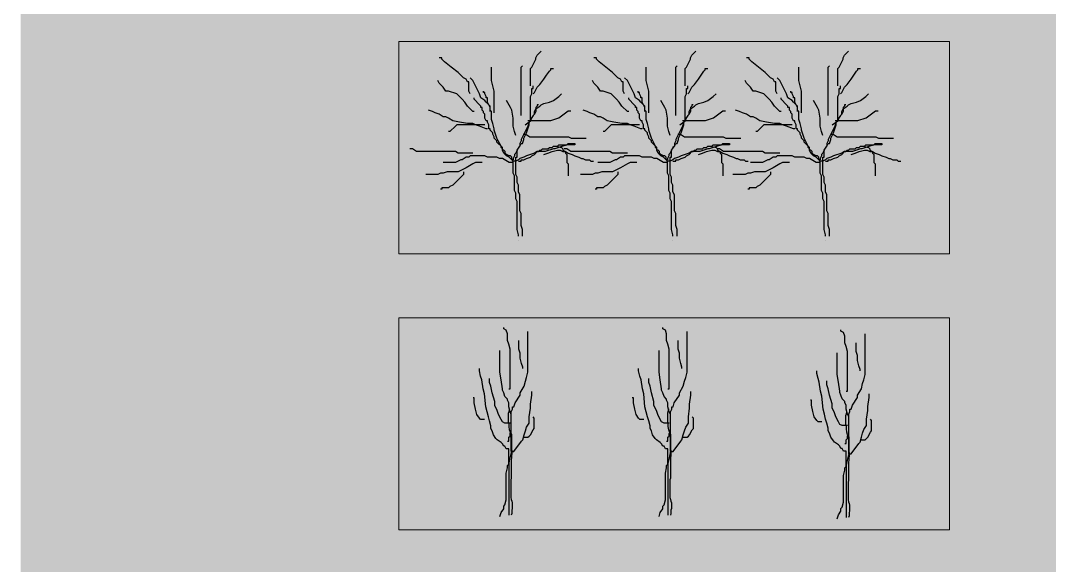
# Model space of a CAD drawing. Header units: centimetres. Extents: x 0 to 642158, y -847 to 649707.
# Drawn here: x 618032.25 to 618049.24, y 620533.12 to 620542.11 of the extents above; entities that cross this region are included whole.
import ezdxf

# ---------------------------------------------------------------- set-up
doc = ezdxf.new("R2010")
doc.units = ezdxf.units.CM
doc.header["$MEASUREMENT"] = 0
doc.layers.add('MEV_batiment_V', color=7, linetype='Continuous', lineweight=20)
doc.layers.add('MEV_vegetal_V', color=7, linetype='Continuous', lineweight=25)
doc.layers.add('MEV_schema paysager_Ha', color=7, linetype='Continuous', lineweight=25, transparency=0.13)
doc.layers.add('MEV_vegetal_Ha', color=104, linetype='Continuous', lineweight=15, transparency=0.31)

msp = doc.modelspace()

# ---------------------------------------------------------------- hatches: boundary and pattern name
at = {"layer": 'MEV_schema paysager_Ha', "true_color": 0xffffff, "transparency": 33554687}
h = msp.add_hatch(color=7, dxfattribs=at)
h.dxf.hatch_style = 1
h.paths.add_polyline_path([(618032.251, 620761.054), (618095.895, 620761.054), (618095.895, 620456.268), (618032.251, 620456.268)])
at = {"layer": 'MEV_vegetal_Ha'}
h = msp.add_hatch(color=256, dxfattribs=at)
h.dxf.hatch_style = 1
h.paths.add_polyline_path([(618038.497, 620541.765), (618047.585, 620541.765), (618047.585, 620538.262), (618038.497, 620538.262)])
h = msp.add_hatch(color=256, dxfattribs=at)
h.dxf.hatch_style = 1
h.paths.add_polyline_path([(618038.497, 620537.206), (618047.585, 620537.206), (618047.585, 620533.703), (618038.497, 620533.703)])

# ---------------------------------------------------------------- linework, layer by layer
at = {"layer": 'MEV_batiment_V', "transparency": 33554687}
for points in [[(618038.497, 620541.765), (618047.585, 620541.765), (618047.585, 620538.262), (618038.497, 620538.262)], [(618038.497, 620537.206), (618047.585, 620537.206), (618047.585, 620533.703), (618038.497, 620533.703)]]:
    msp.add_lwpolyline(points, close=True, dxfattribs=at)
at = {"layer": 'MEV_vegetal_V'}
for points in [[(618039.672, 620540.898), (618039.65, 620540.943), (618039.65, 620541.098), (618039.627, 620541.098), (618039.605, 620541.142), (618039.561, 620541.164), (618039.517, 620541.209), (618039.494, 620541.231), (618039.472, 620541.253), (618039.361, 620541.341), (618039.251, 620541.43), (618039.228, 620541.452), (618039.206, 620541.474), (618039.206, 620541.497), (618039.162, 620541.497)], [(618040.669, 620541.031), (618040.669, 620541.319), (618040.691, 620541.341), (618040.714, 620541.386), (618040.758, 620541.474), (618040.758, 620541.497), (618040.78, 620541.541), (618040.847, 620541.607)], [(618042.223, 620540.898), (618042.201, 620540.943), (618042.201, 620541.098), (618042.179, 620541.098), (618042.157, 620541.142), (618042.113, 620541.164), (618042.068, 620541.209), (618042.046, 620541.231), (618042.024, 620541.253), (618041.913, 620541.341), (618041.802, 620541.43), (618041.78, 620541.452), (618041.758, 620541.474), (618041.758, 620541.497), (618041.714, 620541.497)], [(618043.221, 620541.031), (618043.221, 620541.319), (618043.243, 620541.341), (618043.265, 620541.386), (618043.31, 620541.474), (618043.31, 620541.497), (618043.332, 620541.541), (618043.398, 620541.607)], [(618044.742, 620540.898), (618044.72, 620540.943), (618044.72, 620541.098), (618044.698, 620541.098), (618044.676, 620541.142), (618044.631, 620541.164), (618044.587, 620541.209), (618044.565, 620541.231), (618044.543, 620541.253), (618044.432, 620541.341), (618044.321, 620541.43), (618044.299, 620541.452), (618044.277, 620541.474), (618044.277, 620541.497), (618044.232, 620541.497)], [(618045.74, 620541.031), (618045.74, 620541.319), (618045.762, 620541.341), (618045.784, 620541.386), (618045.828, 620541.474), (618045.828, 620541.497), (618045.85, 620541.541), (618045.917, 620541.607)], [(618040.071, 620540.588), (618040.071, 620540.943), (618040.049, 620541.031), (618040.026, 620541.12), (618040.026, 620541.341)], [(618040.514, 620540.544), (618040.514, 620541.341), (618040.536, 620541.364)], [(618042.622, 620540.588), (618042.622, 620540.943), (618042.6, 620541.031), (618042.578, 620541.12), (618042.578, 620541.341)], [(618043.066, 620540.544), (618043.066, 620541.341), (618043.088, 620541.364)], [(618045.141, 620540.588), (618045.141, 620540.943), (618045.119, 620541.031), (618045.097, 620541.12), (618045.097, 620541.341)], [(618045.584, 620540.544), (618045.584, 620541.341), (618045.607, 620541.364)], [(618040.004, 620540.61), (618040.004, 620540.699), (618039.982, 620540.721), (618039.938, 620540.765), (618039.916, 620540.788), (618039.849, 620540.832), (618039.827, 620540.898), (618039.805, 620540.943), (618039.76, 620541.031), (618039.716, 620541.12), (618039.672, 620541.164)], [(618040.714, 620540.898), (618040.736, 620540.92), (618040.78, 620541.009), (618040.824, 620541.053), (618040.891, 620541.142), (618040.935, 620541.209), (618040.98, 620541.275), (618041.002, 620541.297), (618041.002, 620541.319), (618041.046, 620541.319)], [(618042.556, 620540.61), (618042.556, 620540.699), (618042.534, 620540.721), (618042.489, 620540.765), (618042.467, 620540.788), (618042.401, 620540.832), (618042.379, 620540.898), (618042.356, 620540.943), (618042.312, 620541.031), (618042.268, 620541.12), (618042.223, 620541.164)], [(618043.265, 620540.898), (618043.287, 620540.92), (618043.332, 620541.009), (618043.376, 620541.053), (618043.443, 620541.142), (618043.487, 620541.209), (618043.531, 620541.275), (618043.553, 620541.297), (618043.553, 620541.319), (618043.598, 620541.319)], [(618045.075, 620540.61), (618045.075, 620540.699), (618045.052, 620540.721), (618045.008, 620540.765), (618044.986, 620540.788), (618044.919, 620540.832), (618044.897, 620540.898), (618044.875, 620540.943), (618044.831, 620541.031), (618044.786, 620541.12), (618044.742, 620541.164)], [(618045.784, 620540.898), (618045.806, 620540.92), (618045.85, 620541.009), (618045.895, 620541.053), (618045.961, 620541.142), (618046.006, 620541.209), (618046.05, 620541.275), (618046.072, 620541.297), (618046.072, 620541.319), (618046.116, 620541.319)], [(618039.738, 620540.61), (618039.716, 620540.61), (618039.627, 620540.699), (618039.583, 620540.765), (618039.539, 620540.81), (618039.45, 620540.898), (618039.317, 620540.943), (618039.273, 620540.943), (618039.228, 620541.009), (618039.162, 620541.076), (618039.14, 620541.12)], [(618040.536, 620538.55), (618040.536, 620538.66), (618040.514, 620538.727), (618040.514, 620538.926), (618040.492, 620538.971), (618040.492, 620539.236), (618040.47, 620539.281), (618040.47, 620539.392), (618040.448, 620539.436), (618040.448, 620539.524), (618040.425, 620539.569), (618040.425, 620539.857), (618040.448, 620539.857), (618040.448, 620539.968), (618040.492, 620540.034), (618040.514, 620540.078), (618040.536, 620540.078), (618040.558, 620540.145), (618040.558, 620540.167), (618040.603, 620540.256), (618040.647, 620540.389), (618040.647, 620540.433), (618040.669, 620540.455), (618040.669, 620540.854), (618040.691, 620540.898), (618040.691, 620540.987), (618040.714, 620540.987), (618040.714, 620541.031)], [(618042.29, 620540.61), (618042.268, 620540.61), (618042.179, 620540.699), (618042.135, 620540.765), (618042.09, 620540.81), (618042.002, 620540.898), (618041.869, 620540.943), (618041.824, 620540.943), (618041.78, 620541.009), (618041.714, 620541.076), (618041.691, 620541.12)], [(618043.088, 620538.55), (618043.088, 620538.66), (618043.066, 620538.727), (618043.066, 620538.926), (618043.044, 620538.971), (618043.044, 620539.236), (618043.021, 620539.281), (618043.021, 620539.392), (618042.999, 620539.436), (618042.999, 620539.524), (618042.977, 620539.569), (618042.977, 620539.857), (618042.999, 620539.857), (618042.999, 620539.968), (618043.044, 620540.034), (618043.066, 620540.078), (618043.088, 620540.078), (618043.11, 620540.145), (618043.11, 620540.167), (618043.154, 620540.256), (618043.199, 620540.389), (618043.199, 620540.433), (618043.221, 620540.455), (618043.221, 620540.854), (618043.243, 620540.898), (618043.243, 620540.987), (618043.265, 620540.987), (618043.265, 620541.031)], [(618044.809, 620540.61), (618044.786, 620540.61), (618044.698, 620540.699), (618044.653, 620540.765), (618044.609, 620540.81), (618044.52, 620540.898), (618044.387, 620540.943), (618044.343, 620540.943), (618044.299, 620541.009), (618044.232, 620541.076), (618044.21, 620541.12)], [(618045.607, 620538.55), (618045.607, 620538.66), (618045.584, 620538.727), (618045.584, 620538.926), (618045.562, 620538.971), (618045.562, 620539.236), (618045.54, 620539.281), (618045.54, 620539.392), (618045.518, 620539.436), (618045.518, 620539.524), (618045.496, 620539.569), (618045.496, 620539.857), (618045.518, 620539.857), (618045.518, 620539.968), (618045.562, 620540.034), (618045.584, 620540.078), (618045.607, 620540.078), (618045.629, 620540.145), (618045.629, 620540.167), (618045.673, 620540.256), (618045.717, 620540.389), (618045.717, 620540.433), (618045.74, 620540.455), (618045.74, 620540.854), (618045.762, 620540.898), (618045.762, 620540.987), (618045.784, 620540.987), (618045.784, 620541.031)], [(618040.47, 620538.55), (618040.47, 620538.572), (618040.448, 620538.66), (618040.448, 620539.126), (618040.425, 620539.17), (618040.425, 620539.259), (618040.403, 620539.303), (618040.403, 620539.547), (618040.381, 620539.591), (618040.381, 620539.79), (618040.359, 620539.813), (618040.359, 620539.857), (618040.337, 620539.879), (618040.315, 620539.879), (618040.27, 620539.901), (618040.248, 620539.923), (618040.248, 620539.946), (618040.226, 620539.968), (618040.204, 620539.968), (618040.204, 620539.99), (618040.182, 620540.012), (618040.182, 620540.034), (618040.137, 620540.078), (618040.115, 620540.101), (618040.115, 620540.123), (618040.071, 620540.167), (618040.071, 620540.189), (618040.049, 620540.234), (618040.049, 620540.256), (618040.004, 620540.3), (618040.004, 620540.322), (618039.982, 620540.322), (618039.982, 620540.389), (618039.96, 620540.433), (618039.96, 620540.455), (618039.938, 620540.455), (618039.916, 620540.499), (618039.916, 620540.566), (618039.893, 620540.588), (618039.893, 620540.61), (618039.871, 620540.632), (618039.871, 620540.677), (618039.849, 620540.677), (618039.849, 620540.699), (618039.827, 620540.721), (618039.805, 620540.743), (618039.76, 620540.788), (618039.738, 620540.81), (618039.738, 620540.832)], [(618040.802, 620540.721), (618040.78, 620540.721), (618040.78, 620540.699), (618040.758, 620540.677), (618040.758, 620540.61), (618040.736, 620540.566), (618040.714, 620540.544), (618040.669, 620540.477), (618040.647, 620540.433), (618040.625, 620540.367), (618040.536, 620540.189), (618040.514, 620540.145), (618040.514, 620540.123), (618040.492, 620540.078), (618040.492, 620540.034), (618040.47, 620540.012), (618040.448, 620539.968), (618040.425, 620539.923), (618040.403, 620539.901), (618040.403, 620539.879), (618040.381, 620539.835), (618040.381, 620539.813), (618040.359, 620539.813), (618040.337, 620539.835), (618040.315, 620539.857), (618040.27, 620539.879), (618040.226, 620539.923), (618040.204, 620539.968), (618040.204, 620540.012), (618040.182, 620540.034), (618040.137, 620540.123), (618040.115, 620540.167), (618040.071, 620540.3), (618040.071, 620540.322), (618040.049, 620540.411), (618040.026, 620540.477), (618040.026, 620540.61), (618040.004, 620540.632), (618040.004, 620540.677), (618039.982, 620540.721), (618039.96, 620540.765), (618039.96, 620540.832), (618039.938, 620540.832), (618039.938, 620540.854), (618039.916, 620540.898), (618039.916, 620540.92), (618039.893, 620540.92), (618039.893, 620540.943)], [(618040.581, 620540.389), (618040.669, 620540.455), (618040.714, 620540.544), (618040.736, 620540.566), (618040.736, 620540.61), (618040.758, 620540.655), (618040.824, 620540.699), (618040.847, 620540.721), (618040.891, 620540.743), (618040.98, 620540.765), (618041.046, 620540.788), (618041.135, 620540.854), (618041.179, 620540.898)], [(618043.021, 620538.55), (618043.021, 620538.572), (618042.999, 620538.66), (618042.999, 620539.126), (618042.977, 620539.17), (618042.977, 620539.259), (618042.955, 620539.303), (618042.955, 620539.547), (618042.933, 620539.591), (618042.933, 620539.79), (618042.911, 620539.813), (618042.911, 620539.857), (618042.888, 620539.879), (618042.866, 620539.879), (618042.822, 620539.901), (618042.8, 620539.923), (618042.8, 620539.946), (618042.778, 620539.968), (618042.755, 620539.968), (618042.755, 620539.99), (618042.733, 620540.012), (618042.733, 620540.034), (618042.689, 620540.078), (618042.667, 620540.101), (618042.667, 620540.123), (618042.622, 620540.167), (618042.622, 620540.189), (618042.6, 620540.234), (618042.6, 620540.256), (618042.556, 620540.3), (618042.556, 620540.322), (618042.534, 620540.322), (618042.534, 620540.389), (618042.512, 620540.433), (618042.512, 620540.455), (618042.489, 620540.455), (618042.467, 620540.499), (618042.467, 620540.566), (618042.445, 620540.588), (618042.445, 620540.61), (618042.423, 620540.632), (618042.423, 620540.677), (618042.401, 620540.677), (618042.401, 620540.699), (618042.379, 620540.721), (618042.356, 620540.743), (618042.312, 620540.788), (618042.29, 620540.81), (618042.29, 620540.832)], [(618043.354, 620540.721), (618043.332, 620540.721), (618043.332, 620540.699), (618043.31, 620540.677), (618043.31, 620540.61), (618043.287, 620540.566), (618043.265, 620540.544), (618043.221, 620540.477), (618043.199, 620540.433), (618043.177, 620540.367), (618043.088, 620540.189), (618043.066, 620540.145), (618043.066, 620540.123), (618043.044, 620540.078), (618043.044, 620540.034), (618043.021, 620540.012), (618042.999, 620539.968), (618042.977, 620539.923), (618042.955, 620539.901), (618042.955, 620539.879), (618042.933, 620539.835), (618042.933, 620539.813), (618042.911, 620539.813), (618042.888, 620539.835), (618042.866, 620539.857), (618042.822, 620539.879), (618042.778, 620539.923), (618042.755, 620539.968), (618042.755, 620540.012), (618042.733, 620540.034), (618042.689, 620540.123), (618042.667, 620540.167), (618042.622, 620540.3), (618042.622, 620540.322), (618042.6, 620540.411), (618042.578, 620540.477), (618042.578, 620540.61), (618042.556, 620540.632), (618042.556, 620540.677), (618042.534, 620540.721), (618042.512, 620540.765), (618042.512, 620540.832), (618042.489, 620540.832), (618042.489, 620540.854), (618042.467, 620540.898), (618042.467, 620540.92), (618042.445, 620540.92), (618042.445, 620540.943)], [(618043.132, 620540.389), (618043.221, 620540.455), (618043.265, 620540.544), (618043.287, 620540.566), (618043.287, 620540.61), (618043.31, 620540.655), (618043.376, 620540.699), (618043.398, 620540.721), (618043.443, 620540.743), (618043.531, 620540.765), (618043.598, 620540.788), (618043.686, 620540.854), (618043.731, 620540.898)], [(618045.54, 620538.55), (618045.54, 620538.572), (618045.518, 620538.66), (618045.518, 620539.126), (618045.496, 620539.17), (618045.496, 620539.259), (618045.474, 620539.303), (618045.474, 620539.547), (618045.451, 620539.591), (618045.451, 620539.79), (618045.429, 620539.813), (618045.429, 620539.857), (618045.407, 620539.879), (618045.385, 620539.879), (618045.341, 620539.901), (618045.318, 620539.923), (618045.318, 620539.946), (618045.296, 620539.968), (618045.274, 620539.968), (618045.274, 620539.99), (618045.252, 620540.012), (618045.252, 620540.034), (618045.208, 620540.078), (618045.185, 620540.101), (618045.185, 620540.123), (618045.141, 620540.167), (618045.141, 620540.189), (618045.119, 620540.234), (618045.119, 620540.256), (618045.075, 620540.3), (618045.075, 620540.322), (618045.052, 620540.322), (618045.052, 620540.389), (618045.03, 620540.433), (618045.03, 620540.455), (618045.008, 620540.455), (618044.986, 620540.499), (618044.986, 620540.566), (618044.964, 620540.588), (618044.964, 620540.61), (618044.942, 620540.632), (618044.942, 620540.677), (618044.919, 620540.677), (618044.919, 620540.699), (618044.897, 620540.721), (618044.875, 620540.743), (618044.831, 620540.788), (618044.809, 620540.81), (618044.809, 620540.832)], [(618045.873, 620540.721), (618045.85, 620540.721), (618045.85, 620540.699), (618045.828, 620540.677), (618045.828, 620540.61), (618045.806, 620540.566), (618045.784, 620540.544), (618045.74, 620540.477), (618045.717, 620540.433), (618045.695, 620540.367), (618045.607, 620540.189), (618045.584, 620540.145), (618045.584, 620540.123), (618045.562, 620540.078), (618045.562, 620540.034), (618045.54, 620540.012), (618045.518, 620539.968), (618045.496, 620539.923), (618045.474, 620539.901), (618045.474, 620539.879), (618045.451, 620539.835), (618045.451, 620539.813), (618045.429, 620539.813), (618045.407, 620539.835), (618045.385, 620539.857), (618045.341, 620539.879), (618045.296, 620539.923), (618045.274, 620539.968), (618045.274, 620540.012), (618045.252, 620540.034), (618045.208, 620540.123), (618045.185, 620540.167), (618045.141, 620540.3), (618045.141, 620540.322), (618045.119, 620540.411), (618045.097, 620540.477), (618045.097, 620540.61), (618045.075, 620540.632), (618045.075, 620540.677), (618045.052, 620540.721), (618045.03, 620540.765), (618045.03, 620540.832), (618045.008, 620540.832), (618045.008, 620540.854), (618044.986, 620540.898), (618044.986, 620540.92), (618044.964, 620540.92), (618044.964, 620540.943)], [(618045.651, 620540.389), (618045.74, 620540.455), (618045.784, 620540.544), (618045.806, 620540.566), (618045.806, 620540.61), (618045.828, 620540.655), (618045.895, 620540.699), (618045.917, 620540.721), (618045.961, 620540.743), (618046.05, 620540.765), (618046.116, 620540.788), (618046.205, 620540.854), (618046.249, 620540.898)], [(618040.425, 620540.211), (618040.403, 620540.278), (618040.381, 620540.367), (618040.381, 620540.499), (618040.359, 620540.632), (618040.337, 620540.677), (618040.27, 620540.788)], [(618042.977, 620540.211), (618042.955, 620540.278), (618042.933, 620540.367), (618042.933, 620540.499), (618042.911, 620540.632), (618042.888, 620540.677), (618042.822, 620540.788)], [(618045.496, 620540.211), (618045.474, 620540.278), (618045.451, 620540.367), (618045.451, 620540.499), (618045.429, 620540.632), (618045.407, 620540.677), (618045.341, 620540.788)], [(618039.96, 620540.322), (618039.938, 620540.322), (618039.827, 620540.367), (618039.76, 620540.389), (618039.716, 620540.411), (618039.627, 620540.411), (618039.494, 620540.433), (618039.384, 620540.455), (618039.317, 620540.499), (618039.273, 620540.522), (618039.228, 620540.522), (618039.162, 620540.566), (618039.095, 620540.588), (618039.051, 620540.61), (618038.985, 620540.632)], [(618040.627, 620540.463), (618041.004, 620540.463), (618041.137, 620540.507), (618041.292, 620540.618), (618041.337, 620540.618)], [(618042.512, 620540.322), (618042.489, 620540.322), (618042.379, 620540.367), (618042.312, 620540.389), (618042.268, 620540.411), (618042.179, 620540.411), (618042.046, 620540.433), (618041.935, 620540.455), (618041.869, 620540.499), (618041.824, 620540.522), (618041.78, 620540.522), (618041.714, 620540.566), (618041.647, 620540.588), (618041.603, 620540.61), (618041.536, 620540.632)], [(618043.179, 620540.463), (618043.556, 620540.463), (618043.689, 620540.507), (618043.844, 620540.618), (618043.888, 620540.618)], [(618045.03, 620540.322), (618045.008, 620540.322), (618044.897, 620540.367), (618044.831, 620540.389), (618044.786, 620540.411), (618044.698, 620540.411), (618044.565, 620540.433), (618044.454, 620540.455), (618044.387, 620540.499), (618044.343, 620540.522), (618044.299, 620540.522), (618044.232, 620540.566), (618044.166, 620540.588), (618044.121, 620540.61), (618044.055, 620540.632)], [(618045.698, 620540.463), (618046.075, 620540.463), (618046.208, 620540.507), (618046.363, 620540.618), (618046.407, 620540.618)], [(618039.916, 620540.389), (618039.45, 620540.389), (618039.428, 620540.367), (618039.406, 620540.344), (618039.361, 620540.3), (618039.339, 620540.278), (618039.317, 620540.278)], [(618042.467, 620540.389), (618042.002, 620540.389), (618041.98, 620540.367), (618041.957, 620540.344), (618041.913, 620540.3), (618041.891, 620540.278), (618041.869, 620540.278)], [(618044.986, 620540.389), (618044.52, 620540.389), (618044.498, 620540.367), (618044.476, 620540.344), (618044.432, 620540.3), (618044.41, 620540.278), (618044.387, 620540.278)], [(618041.59, 620540.163), (618041.347, 620540.163), (618041.302, 620540.185), (618040.659, 620540.185), (618040.593, 620540.229), (618040.549, 620540.229)], [(618044.142, 620540.163), (618043.898, 620540.163), (618043.854, 620540.185), (618043.211, 620540.185), (618043.145, 620540.229), (618043.1, 620540.229)], [(618046.661, 620540.163), (618046.417, 620540.163), (618046.373, 620540.185), (618045.73, 620540.185), (618045.663, 620540.229), (618045.619, 620540.229)], [(618039.716, 620539.923), (618039.472, 620539.923), (618039.428, 620539.946), (618038.785, 620539.946), (618038.719, 620539.99), (618038.674, 620539.99)], [(618040.47, 620539.79), (618040.514, 620539.79), (618040.514, 620539.813), (618040.558, 620539.813), (618040.603, 620539.835), (618040.669, 620539.857), (618040.691, 620539.879), (618040.736, 620539.901), (618040.78, 620539.946), (618040.802, 620539.946), (618040.824, 620539.968), (618040.847, 620539.968), (618040.869, 620539.99), (618040.957, 620539.99), (618040.98, 620540.012), (618041.024, 620540.012), (618041.046, 620540.034), (618041.113, 620540.034), (618041.135, 620540.056), (618041.268, 620540.056), (618041.29, 620540.078), (618041.401, 620540.078), (618041.401, 620540.056), (618041.29, 620540.056), (618041.201, 620540.034), (618041.068, 620539.99), (618041.046, 620539.99), (618040.913, 620539.946), (618040.78, 620539.946), (618040.736, 620539.923), (618040.603, 620539.879), (618040.558, 620539.857), (618040.492, 620539.835), (618040.47, 620539.813), (618040.425, 620539.79), (618040.381, 620539.79), (618040.359, 620539.768), (618040.315, 620539.768), (618040.204, 620539.835), (618040.159, 620539.835), (618040.115, 620539.857), (618039.96, 620539.857), (618039.916, 620539.879), (618039.672, 620539.879), (618039.65, 620539.857), (618039.605, 620539.857), (618039.539, 620539.813), (618039.517, 620539.813), (618039.428, 620539.768), (618039.228, 620539.768)], [(618040.891, 620539.901), (618040.957, 620539.923), (618041.024, 620539.946), (618041.113, 620539.968), (618041.157, 620539.968), (618041.201, 620539.946), (618041.246, 620539.946), (618041.29, 620539.923), (618041.356, 620539.901), (618041.401, 620539.879), (618041.467, 620539.857), (618041.512, 620539.835), (618041.534, 620539.835), (618041.578, 620539.813), (618041.645, 620539.813), (618041.667, 620539.79), (618041.711, 620539.79)], [(618041.068, 620540.034), (618041.09, 620540.034), (618041.179, 620540.012), (618041.201, 620539.99), (618041.201, 620539.968), (618041.246, 620539.946), (618041.246, 620539.923), (618041.268, 620539.901), (618041.268, 620539.768), (618041.29, 620539.746), (618041.29, 620539.547)], [(618042.268, 620539.923), (618042.024, 620539.923), (618041.98, 620539.946), (618041.337, 620539.946), (618041.27, 620539.99), (618041.226, 620539.99)], [(618043.021, 620539.79), (618043.066, 620539.79), (618043.066, 620539.813), (618043.11, 620539.813), (618043.154, 620539.835), (618043.221, 620539.857), (618043.243, 620539.879), (618043.287, 620539.901), (618043.332, 620539.946), (618043.354, 620539.946), (618043.376, 620539.968), (618043.398, 620539.968), (618043.42, 620539.99), (618043.509, 620539.99), (618043.531, 620540.012), (618043.576, 620540.012), (618043.598, 620540.034), (618043.664, 620540.034), (618043.686, 620540.056), (618043.819, 620540.056), (618043.842, 620540.078), (618043.952, 620540.078), (618043.952, 620540.056), (618043.842, 620540.056), (618043.753, 620540.034), (618043.62, 620539.99), (618043.598, 620539.99), (618043.465, 620539.946), (618043.332, 620539.946), (618043.287, 620539.923), (618043.154, 620539.879), (618043.11, 620539.857), (618043.044, 620539.835), (618043.021, 620539.813), (618042.977, 620539.79), (618042.933, 620539.79), (618042.911, 620539.768), (618042.866, 620539.768), (618042.755, 620539.835), (618042.711, 620539.835), (618042.667, 620539.857), (618042.512, 620539.857), (618042.467, 620539.879), (618042.223, 620539.879), (618042.201, 620539.857), (618042.157, 620539.857), (618042.09, 620539.813), (618042.068, 620539.813), (618041.98, 620539.768), (618041.78, 620539.768)], [(618043.443, 620539.901), (618043.509, 620539.923), (618043.576, 620539.946), (618043.664, 620539.968), (618043.709, 620539.968), (618043.753, 620539.946), (618043.797, 620539.946), (618043.842, 620539.923), (618043.908, 620539.901), (618043.952, 620539.879), (618044.019, 620539.857), (618044.063, 620539.835), (618044.085, 620539.835), (618044.13, 620539.813), (618044.196, 620539.813), (618044.218, 620539.79), (618044.263, 620539.79)], [(618043.62, 620540.034), (618043.642, 620540.034), (618043.731, 620540.012), (618043.753, 620539.99), (618043.753, 620539.968), (618043.797, 620539.946), (618043.797, 620539.923), (618043.819, 620539.901), (618043.819, 620539.768), (618043.842, 620539.746), (618043.842, 620539.547)], [(618044.786, 620539.923), (618044.543, 620539.923), (618044.498, 620539.946), (618043.855, 620539.946), (618043.789, 620539.99), (618043.745, 620539.99)], [(618045.54, 620539.79), (618045.584, 620539.79), (618045.584, 620539.813), (618045.629, 620539.813), (618045.673, 620539.835), (618045.74, 620539.857), (618045.762, 620539.879), (618045.806, 620539.901), (618045.85, 620539.946), (618045.873, 620539.946), (618045.895, 620539.968), (618045.917, 620539.968), (618045.939, 620539.99), (618046.028, 620539.99), (618046.05, 620540.012), (618046.094, 620540.012), (618046.116, 620540.034), (618046.183, 620540.034), (618046.205, 620540.056), (618046.338, 620540.056), (618046.36, 620540.078), (618046.471, 620540.078), (618046.471, 620540.056), (618046.36, 620540.056), (618046.272, 620540.034), (618046.139, 620539.99), (618046.116, 620539.99), (618045.983, 620539.946), (618045.85, 620539.946), (618045.806, 620539.923), (618045.673, 620539.879), (618045.629, 620539.857), (618045.562, 620539.835), (618045.54, 620539.813), (618045.496, 620539.79), (618045.451, 620539.79), (618045.429, 620539.768), (618045.385, 620539.768), (618045.274, 620539.835), (618045.23, 620539.835), (618045.185, 620539.857), (618045.03, 620539.857), (618044.986, 620539.879), (618044.742, 620539.879), (618044.72, 620539.857), (618044.676, 620539.857), (618044.609, 620539.813), (618044.587, 620539.813), (618044.498, 620539.768), (618044.299, 620539.768)], [(618045.961, 620539.901), (618046.028, 620539.923), (618046.094, 620539.946), (618046.183, 620539.968), (618046.227, 620539.968), (618046.272, 620539.946), (618046.316, 620539.946), (618046.36, 620539.923), (618046.427, 620539.901), (618046.471, 620539.879), (618046.538, 620539.857), (618046.582, 620539.835), (618046.604, 620539.835), (618046.648, 620539.813), (618046.715, 620539.813), (618046.737, 620539.79), (618046.781, 620539.79)], [(618046.139, 620540.034), (618046.161, 620540.034), (618046.249, 620540.012), (618046.272, 620539.99), (618046.272, 620539.968), (618046.316, 620539.946), (618046.316, 620539.923), (618046.338, 620539.901), (618046.338, 620539.768), (618046.36, 620539.746), (618046.36, 620539.547)], [(618039.871, 620539.768), (618039.76, 620539.768), (618039.716, 620539.746), (618039.605, 620539.68), (618039.472, 620539.613), (618039.295, 620539.613), (618039.228, 620539.591), (618039.184, 620539.591), (618039.14, 620539.569), (618038.94, 620539.569)], [(618042.423, 620539.768), (618042.312, 620539.768), (618042.268, 620539.746), (618042.157, 620539.68), (618042.024, 620539.613), (618041.847, 620539.613), (618041.78, 620539.591), (618041.736, 620539.591), (618041.691, 620539.569), (618041.492, 620539.569)], [(618044.942, 620539.768), (618044.831, 620539.768), (618044.786, 620539.746), (618044.676, 620539.68), (618044.543, 620539.613), (618044.365, 620539.613), (618044.299, 620539.591), (618044.254, 620539.591), (618044.21, 620539.569), (618044.011, 620539.569)], [(618039.561, 620539.613), (618039.561, 620539.569), (618039.539, 620539.547), (618039.517, 620539.524), (618039.472, 620539.48), (618039.428, 620539.436), (618039.384, 620539.392), (618039.339, 620539.369), (618039.317, 620539.347), (618039.206, 620539.347), (618039.206, 620539.325), (618039.184, 620539.325)], [(618042.113, 620539.613), (618042.113, 620539.569), (618042.09, 620539.547), (618042.068, 620539.524), (618042.024, 620539.48), (618041.98, 620539.436), (618041.935, 620539.392), (618041.891, 620539.369), (618041.869, 620539.347), (618041.758, 620539.347), (618041.758, 620539.325), (618041.736, 620539.325)], [(618044.631, 620539.613), (618044.631, 620539.569), (618044.609, 620539.547), (618044.587, 620539.524), (618044.543, 620539.48), (618044.498, 620539.436), (618044.454, 620539.392), (618044.41, 620539.369), (618044.387, 620539.347), (618044.277, 620539.347), (618044.277, 620539.325), (618044.254, 620539.325)], [(618040.47, 620538.483), (618040.47, 620538.483)], [(618043.021, 620538.483), (618043.021, 620538.483)], [(618045.54, 620538.483), (618045.54, 620538.483)], [(618040.31, 620536.031), (618040.331, 620536.031), (618040.331, 620536.684), (618040.31, 620536.768), (618040.289, 620536.831), (618040.289, 620536.937), (618040.268, 620537), (618040.226, 620537.021), (618040.226, 620537.042)], [(618040.289, 620535.168), (618040.31, 620535.168), (618040.31, 620535.231), (618040.331, 620535.252), (618040.331, 620535.294), (618040.352, 620535.336), (618040.352, 620535.652), (618040.373, 620535.694), (618040.373, 620535.736), (618040.394, 620535.736), (618040.415, 620535.8), (618040.499, 620535.926), (618040.499, 620535.968), (618040.563, 620536.073), (618040.584, 620536.158), (618040.605, 620536.221), (618040.626, 620536.305), (618040.626, 620536.979)], [(618042.937, 620536.031), (618042.959, 620536.031), (618042.959, 620536.684), (618042.937, 620536.768), (618042.916, 620536.831), (618042.916, 620536.937), (618042.895, 620537), (618042.853, 620537.021), (618042.853, 620537.042)], [(618042.916, 620535.168), (618042.937, 620535.168), (618042.937, 620535.231), (618042.959, 620535.252), (618042.959, 620535.294), (618042.98, 620535.336), (618042.98, 620535.652), (618043.001, 620535.694), (618043.001, 620535.736), (618043.022, 620535.736), (618043.043, 620535.8), (618043.127, 620535.926), (618043.127, 620535.968), (618043.19, 620536.073), (618043.211, 620536.158), (618043.232, 620536.221), (618043.253, 620536.305), (618043.253, 620536.979)], [(618045.878, 620535.992), (618045.899, 620535.992), (618045.899, 620536.645), (618045.878, 620536.729), (618045.857, 620536.792), (618045.857, 620536.898), (618045.836, 620536.961), (618045.794, 620536.982), (618045.794, 620537.003)], [(618045.857, 620535.129), (618045.878, 620535.129), (618045.878, 620535.192), (618045.899, 620535.213), (618045.899, 620535.255), (618045.921, 620535.297), (618045.921, 620535.613), (618045.942, 620535.655), (618045.942, 620535.697), (618045.963, 620535.697), (618045.984, 620535.76), (618046.068, 620535.887), (618046.068, 620535.929), (618046.131, 620536.034), (618046.152, 620536.118), (618046.173, 620536.182), (618046.194, 620536.266), (618046.194, 620536.94)], [(618040.541, 620536.368), (618040.541, 620536.389), (618040.52, 620536.452), (618040.499, 620536.537), (618040.499, 620536.621), (618040.478, 620536.684), (618040.478, 620536.831)], [(618043.169, 620536.368), (618043.169, 620536.389), (618043.148, 620536.452), (618043.127, 620536.537), (618043.127, 620536.621), (618043.106, 620536.684), (618043.106, 620536.831)], [(618046.11, 620536.329), (618046.11, 620536.35), (618046.089, 620536.413), (618046.068, 620536.497), (618046.068, 620536.582), (618046.047, 620536.645), (618046.047, 620536.792)], [(618040.352, 620534.999), (618040.352, 620535.61), (618040.331, 620535.652), (618040.31, 620535.736), (618040.31, 620535.8), (618040.289, 620535.842), (618040.289, 620535.863), (618040.247, 620535.905), (618040.226, 620535.968), (618040.204, 620536.01), (618040.204, 620536.031), (618040.183, 620536.179), (618040.162, 620536.305), (618040.162, 620536.663)], [(618042.98, 620534.999), (618042.98, 620535.61), (618042.959, 620535.652), (618042.937, 620535.736), (618042.937, 620535.8), (618042.916, 620535.842), (618042.916, 620535.863), (618042.874, 620535.905), (618042.853, 620535.968), (618042.832, 620536.01), (618042.832, 620536.031), (618042.811, 620536.179), (618042.79, 620536.305), (618042.79, 620536.663)], [(618045.921, 620534.96), (618045.921, 620535.571), (618045.899, 620535.613), (618045.878, 620535.697), (618045.878, 620535.76), (618045.857, 620535.803), (618045.857, 620535.824), (618045.815, 620535.866), (618045.794, 620535.929), (618045.773, 620535.971), (618045.773, 620535.992), (618045.752, 620536.139), (618045.731, 620536.266), (618045.731, 620536.624)], [(618040.162, 620533.925), (618040.183, 620533.989), (618040.226, 620534.052), (618040.226, 620534.094), (618040.247, 620534.115), (618040.268, 620534.199), (618040.268, 620534.641), (618040.289, 620534.726), (618040.289, 620534.768), (618040.31, 620534.789), (618040.31, 620535.042), (618040.268, 620535.042), (618040.247, 620535.084), (618040.226, 620535.084), (618040.204, 620535.126), (618040.183, 620535.147), (618040.12, 620535.189), (618040.099, 620535.21), (618040.057, 620535.273), (618040.036, 620535.336), (618040.015, 620535.378), (618040.015, 620535.421), (618039.994, 620535.505), (618039.973, 620535.568), (618039.952, 620535.652), (618039.931, 620535.736), (618039.91, 620535.947), (618039.888, 620536.031), (618039.867, 620536.179), (618039.846, 620536.242), (618039.825, 620536.326), (618039.825, 620536.368)], [(618042.79, 620533.925), (618042.811, 620533.989), (618042.853, 620534.052), (618042.853, 620534.094), (618042.874, 620534.115), (618042.895, 620534.199), (618042.895, 620534.641), (618042.916, 620534.726), (618042.916, 620534.768), (618042.937, 620534.789), (618042.937, 620535.042), (618042.895, 620535.042), (618042.874, 620535.084), (618042.853, 620535.084), (618042.832, 620535.126), (618042.811, 620535.147), (618042.748, 620535.189), (618042.727, 620535.21), (618042.685, 620535.273), (618042.664, 620535.336), (618042.643, 620535.378), (618042.643, 620535.421), (618042.621, 620535.505), (618042.6, 620535.568), (618042.579, 620535.652), (618042.558, 620535.736), (618042.537, 620535.947), (618042.516, 620536.031), (618042.495, 620536.179), (618042.474, 620536.242), (618042.453, 620536.326), (618042.453, 620536.368)], [(618045.731, 620533.886), (618045.752, 620533.949), (618045.794, 620534.013), (618045.794, 620534.055), (618045.815, 620534.076), (618045.836, 620534.16), (618045.836, 620534.602), (618045.857, 620534.687), (618045.857, 620534.729), (618045.878, 620534.75), (618045.878, 620535.002), (618045.836, 620535.002), (618045.815, 620535.044), (618045.794, 620535.044), (618045.773, 620535.087), (618045.752, 620535.108), (618045.689, 620535.15), (618045.668, 620535.171), (618045.626, 620535.234), (618045.605, 620535.297), (618045.583, 620535.339), (618045.583, 620535.381), (618045.562, 620535.466), (618045.541, 620535.529), (618045.52, 620535.613), (618045.499, 620535.697), (618045.478, 620535.908), (618045.457, 620535.992), (618045.436, 620536.139), (618045.415, 620536.203), (618045.394, 620536.287), (618045.394, 620536.329)], [(618040.331, 620535.463), (618040.247, 620535.463), (618040.204, 620535.484), (618040.183, 620535.526), (618040.141, 620535.61), (618040.12, 620535.673), (618040.078, 620535.757), (618040.078, 620535.821), (618040.036, 620535.968), (618040.015, 620536.073), (618039.994, 620536.136), (618039.994, 620536.2)], [(618042.959, 620535.463), (618042.874, 620535.463), (618042.832, 620535.484), (618042.811, 620535.526), (618042.769, 620535.61), (618042.748, 620535.673), (618042.706, 620535.757), (618042.706, 620535.821), (618042.664, 620535.968), (618042.643, 620536.073), (618042.621, 620536.136), (618042.621, 620536.2)], [(618045.899, 620535.424), (618045.815, 620535.424), (618045.773, 620535.445), (618045.752, 620535.487), (618045.71, 620535.571), (618045.689, 620535.634), (618045.647, 620535.718), (618045.647, 620535.782), (618045.605, 620535.929), (618045.583, 620536.034), (618045.562, 620536.097), (618045.562, 620536.161)], [(618040.373, 620534.999), (618040.394, 620534.999), (618040.52, 620535.168), (618040.541, 620535.189), (618040.563, 620535.273), (618040.584, 620535.336), (618040.605, 620535.399), (618040.647, 620535.463), (618040.647, 620535.568), (618040.668, 620535.715), (618040.668, 620535.779), (618040.689, 620535.926), (618040.689, 620535.989)], [(618043.001, 620534.999), (618043.022, 620534.999), (618043.148, 620535.168), (618043.169, 620535.189), (618043.19, 620535.273), (618043.211, 620535.336), (618043.232, 620535.399), (618043.275, 620535.463), (618043.275, 620535.568), (618043.296, 620535.715), (618043.296, 620535.779), (618043.317, 620535.926), (618043.317, 620535.989)], [(618045.942, 620534.96), (618045.963, 620534.96), (618046.089, 620535.129), (618046.11, 620535.15), (618046.131, 620535.234), (618046.152, 620535.297), (618046.173, 620535.36), (618046.215, 620535.424), (618046.215, 620535.529), (618046.236, 620535.676), (618046.236, 620535.739), (618046.258, 620535.887), (618046.258, 620535.95)], [(618039.91, 620535.526), (618039.846, 620535.526), (618039.825, 620535.547), (618039.783, 620535.61), (618039.762, 620535.694), (618039.741, 620535.8), (618039.741, 620535.884), (618039.72, 620535.884)], [(618042.537, 620535.526), (618042.474, 620535.526), (618042.453, 620535.547), (618042.411, 620535.61), (618042.39, 620535.694), (618042.369, 620535.8), (618042.369, 620535.884), (618042.348, 620535.884)], [(618045.478, 620535.487), (618045.415, 620535.487), (618045.394, 620535.508), (618045.352, 620535.571), (618045.331, 620535.655), (618045.31, 620535.76), (618045.31, 620535.845), (618045.289, 620535.845)], [(618040.315, 620533.947), (618040.315, 620534.797), (618040.324, 620534.841), (618040.333, 620534.895), (618040.36, 620535.001), (618040.36, 620535.275), (618040.333, 620535.319), (618040.324, 620535.355), (618040.315, 620535.408), (618040.315, 620535.452), (618040.306, 620535.479), (618040.306, 620535.629), (618040.315, 620535.656), (618040.324, 620535.691), (618040.324, 620535.7)], [(618040.563, 620535.231), (618040.626, 620535.231), (618040.647, 620535.252), (618040.668, 620535.273), (618040.71, 620535.357), (618040.731, 620535.378), (618040.731, 620535.547), (618040.71, 620535.568)], [(618042.943, 620533.947), (618042.943, 620534.797), (618042.952, 620534.841), (618042.961, 620534.895), (618042.987, 620535.001), (618042.987, 620535.275), (618042.961, 620535.319), (618042.952, 620535.355), (618042.943, 620535.408), (618042.943, 620535.452), (618042.934, 620535.479), (618042.934, 620535.629), (618042.943, 620535.656), (618042.952, 620535.691), (618042.952, 620535.7)], [(618043.19, 620535.231), (618043.253, 620535.231), (618043.275, 620535.252), (618043.296, 620535.273), (618043.338, 620535.357), (618043.359, 620535.378), (618043.359, 620535.547), (618043.338, 620535.568)], [(618045.884, 620533.908), (618045.884, 620534.758), (618045.893, 620534.802), (618045.902, 620534.855), (618045.928, 620534.962), (618045.928, 620535.236), (618045.902, 620535.28), (618045.893, 620535.316), (618045.884, 620535.369), (618045.884, 620535.413), (618045.875, 620535.44), (618045.875, 620535.59), (618045.884, 620535.617), (618045.893, 620535.652), (618045.893, 620535.661)], [(618046.131, 620535.192), (618046.194, 620535.192), (618046.215, 620535.213), (618046.236, 620535.234), (618046.279, 620535.318), (618046.3, 620535.339), (618046.3, 620535.508), (618046.279, 620535.529)], [(618040.36, 620535.018), (618040.36, 620534.974), (618040.351, 620534.841), (618040.351, 620534.558), (618040.342, 620534.532), (618040.342, 620534.24), (618040.351, 620534.204), (618040.36, 620534.178), (618040.368, 620534.151), (618040.368, 620534.054), (618040.36, 620534.027), (618040.36, 620533.974), (618040.351, 620533.947)], [(618042.987, 620535.018), (618042.987, 620534.974), (618042.978, 620534.841), (618042.978, 620534.558), (618042.97, 620534.532), (618042.97, 620534.24), (618042.978, 620534.204), (618042.987, 620534.178), (618042.996, 620534.151), (618042.996, 620534.054), (618042.987, 620534.027), (618042.987, 620533.974), (618042.978, 620533.947)], [(618045.928, 620534.979), (618045.928, 620534.935), (618045.919, 620534.802), (618045.919, 620534.519), (618045.91, 620534.493), (618045.91, 620534.2), (618045.919, 620534.165), (618045.928, 620534.138), (618045.937, 620534.112), (618045.937, 620534.014), (618045.928, 620533.988), (618045.928, 620533.935), (618045.919, 620533.908)]]:
    msp.add_lwpolyline(points, dxfattribs=at)

doc.saveas('drawing.dxf')
